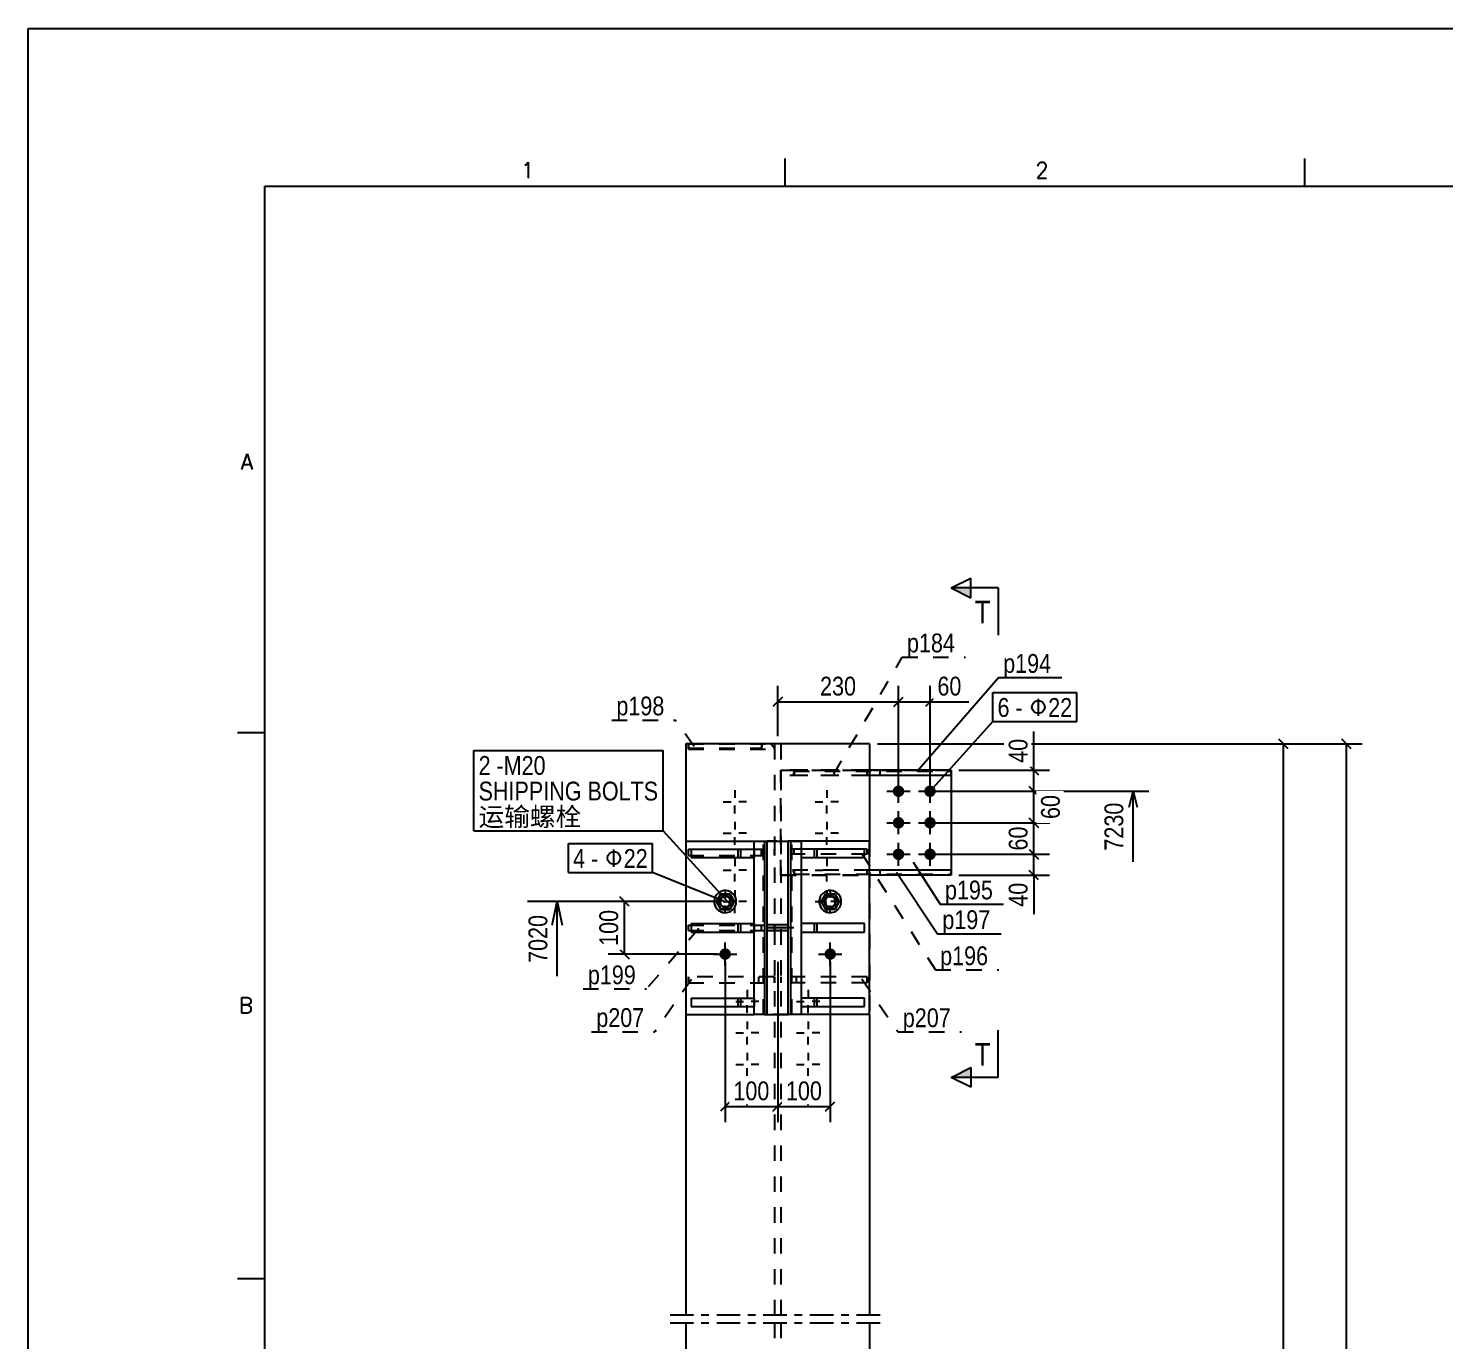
# Model space of a CAD drawing. Header units: millimetres. Extents: x -256 to 585, y -266 to 328.
# Drawn here: x -256.1 to -76.4, y 161.2 to 327.8 of the extents above; entities that cross this region are included whole.
import ezdxf

# ---------------------------------------------------------------- set-up
doc = ezdxf.new("R2010")
doc.units = ezdxf.units.MM
doc.linetypes.add('DXK_LINE_DOT2', pattern=[3.9198, 1.9599, -1.9599])
doc.linetypes.add('DXK_LINE_DOT3', pattern=[5.9187, 2.979, -0.9799, 0.9799, -0.9799])
doc.styles.add('Arial Narrow', font='ARIALN.TTF', dxfattribs={"height": 0.2})

# ---------------------------------------------------------------- blocks, each defined once
blk = doc.blocks.new('Unknown-252070812-55923')
at = {"color": 7, "linetype": 'Continuous'}
for p, q in [((-256.15, -266.25), (-256.15, 327.75)), ((-256.15, 327.75), (584.85, 327.75)), ((-160.11, 307.74), (-160.11, 311.24)), ((-94.12, 307.74), (-94.12, 311.24)), ((-193.12, 310.38), (-192.95, 310.48)), ((-192.95, 310.48), (-192.71, 310.76)), ((-192.71, 310.76), (-192.71, 308.75)), ((-127.24, 309.71), (-128.05, 308.75)), ((-127.97, 310.38), (-127.89, 310.57)), ((-127.97, 310.28), (-127.97, 310.38)), ((-127.89, 310.57), (-127.81, 310.67)), ((-127.81, 310.67), (-127.65, 310.76)), ((-127.65, 310.76), (-127.32, 310.76)), ((-127.32, 310.76), (-127.16, 310.67)), ((-127.08, 310), (-127.24, 309.71)), ((-127.16, 310.67), (-127.08, 310.57)), ((-127.08, 310.57), (-127, 310.38)), ((-127, 310.19), (-127.08, 310)), ((-127, 310.38), (-127, 310.19)), ((-226.11, -246.9), (-226.11, 307.74)), ((-226.11, 307.74), (564.83, 307.74)), ((-128.05, 308.75), (-126.91, 308.75)), ((-229.03, 271.75), (-228.38, 273.75)), ((-228.38, 273.75), (-227.73, 271.75)), ((-228.78, 272.42), (-227.98, 272.42)), ((-229.61, 238.4), (-226.11, 238.4)), ((-229.06, 202.75), (-229.06, 204.77)), ((-229.06, 204.77), (-228.32, 204.77)), ((-228.32, 203.81), (-229.06, 203.81)), ((-229.06, 203.81), (-228.32, 203.81)), ((-228.32, 204.77), (-228.08, 204.68)), ((-228.08, 203.91), (-228.32, 203.81)), ((-228.32, 203.81), (-228.08, 203.72)), ((-228.08, 204.68), (-228, 204.58)), ((-228, 204), (-228.08, 203.91)), ((-228.08, 203.72), (-228, 203.62)), ((-228, 204.58), (-227.91, 204.39)), ((-227.91, 204.2), (-228, 204)), ((-228, 203.62), (-227.91, 203.43)), ((-227.91, 203.14), (-228, 202.95)), ((-227.91, 204.39), (-227.91, 204.2)), ((-227.91, 203.43), (-227.91, 203.14)), ((-228.32, 202.75), (-229.06, 202.75)), ((-228.08, 202.85), (-228.32, 202.75)), ((-228, 202.95), (-228.08, 202.85)), ((-229.61, 169.08), (-226.11, 169.08))]:
    blk.add_line(p, q, dxfattribs=at)
blk = doc.blocks.new('Part-252070812-4997 - 4836')
at = {"color": 7, "linetype": 'DXK_LINE_DOT2'}
for p, q in [((-149.37, 220.93), (-160.64, 220.93)), ((-160.64, 220.27), (-160.64, 220.93)), ((-160.64, 220.93), (-160.64, 220.27)), ((-160.64, 220.27), (-149.37, 220.27)), ((-159, 220.72), (-159.07, 220.93)), ((-158.97, 220.4), (-159, 220.72)), ((-158.97, 220.93), (-158.97, 220.27)), ((-158.97, 220.4), (-139.04, 220.4)), ((-149.7, 220.27), (-149.7, 220.93)), ((-149.7, 220.27), (-149.7, 220.93))]:
    blk.add_line(p, q, dxfattribs=at)
at = {"color": 2, "linetype": 'Continuous'}
for p, q in [((-139.04, 220.93), (-149.37, 220.93)), ((-139.04, 220.27), (-149.37, 220.27)), ((-148.04, 220.27), (-148.04, 220.93)), ((-139.04, 220.27), (-139.04, 220.93))]:
    blk.add_line(p, q, dxfattribs=at)
blk = doc.blocks.new('Bolt-252070812-4852 - 4836')
at = {"linetype": 'Continuous'}
for points in [[(-146.44, 230.93, -1), (-144.97, 230.93, -1)], [(-142.44, 230.93, -1), (-140.97, 230.93, -1)], [(-146.44, 226.93, -1), (-144.97, 226.93, -1)], [(-142.44, 226.93, -1), (-140.97, 226.93, -1)], [(-146.44, 222.93, -1), (-144.97, 222.93, -1)], [(-142.44, 222.93, -1), (-140.97, 222.93, -1)]]:
    blk.add_hatch(color=3, dxfattribs=at).paths.add_polyline_path(points)
at = {"color": 3, "linetype": 'Continuous'}
for p, q in [((-145.7, 229.47), (-145.7, 232.4)), ((-141.7, 229.47), (-141.7, 232.4)), ((-147.17, 230.93), (-144.24, 230.93)), ((-143.17, 230.93), (-140.24, 230.93)), ((-145.7, 225.47), (-145.7, 228.4)), ((-141.7, 225.47), (-141.7, 228.4)), ((-147.17, 226.93), (-144.24, 226.93)), ((-143.17, 226.93), (-140.24, 226.93)), ((-147.17, 222.93), (-144.24, 222.93)), ((-145.7, 221.47), (-145.7, 224.4)), ((-143.17, 222.93), (-140.24, 222.93)), ((-141.7, 221.47), (-141.7, 224.4))]:
    blk.add_line(p, q, dxfattribs=at)
blk = doc.blocks.new('Bolt-252070812-4867 - 4836')
at = {"color": 3, "linetype": 'Continuous'}
for p, q in [((-157.17, 205.73), (-157.17, 204.76)), ((-158.64, 204.27), (-157.66, 204.27)), ((-157.17, 202.8), (-157.17, 203.78)), ((-155.7, 204.27), (-156.68, 204.27)), ((-157.17, 201.73), (-157.17, 200.76)), ((-158.64, 200.27), (-157.66, 200.27)), ((-157.17, 198.8), (-157.17, 199.78)), ((-155.7, 200.27), (-156.68, 200.27)), ((-157.17, 197.73), (-157.17, 196.76)), ((-158.64, 196.27), (-157.66, 196.27)), ((-155.7, 196.27), (-156.68, 196.27)), ((-157.17, 194.8), (-157.17, 195.78)), ((-157.17, 193.73), (-157.17, 192.76)), ((-158.64, 192.27), (-157.66, 192.27)), ((-157.17, 190.8), (-157.17, 191.78)), ((-155.7, 192.27), (-156.68, 192.27))]:
    blk.add_line(p, q, dxfattribs=at)
blk = doc.blocks.new('Bolt-252070812-4872 - 4836')
at = {"color": 3, "linetype": 'Continuous'}
for p, q in [((-164.9, 205.73), (-164.9, 204.76)), ((-166.37, 204.27), (-165.39, 204.27)), ((-164.9, 202.8), (-164.9, 203.78)), ((-163.44, 204.27), (-164.41, 204.27)), ((-164.9, 201.73), (-164.9, 200.76)), ((-166.37, 200.27), (-165.39, 200.27)), ((-164.9, 198.8), (-164.9, 199.78)), ((-163.44, 200.27), (-164.41, 200.27)), ((-164.9, 197.73), (-164.9, 196.76)), ((-166.37, 196.27), (-165.39, 196.27)), ((-163.44, 196.27), (-164.41, 196.27)), ((-164.9, 194.8), (-164.9, 195.78)), ((-164.9, 193.73), (-164.9, 192.76)), ((-166.37, 192.27), (-165.39, 192.27)), ((-164.9, 190.8), (-164.9, 191.78)), ((-163.44, 192.27), (-164.41, 192.27))]:
    blk.add_line(p, q, dxfattribs=at)
blk = doc.blocks.new('Bolt-252070812-5010 - 4836')
at = {"linetype": 'Continuous'}
blk.add_hatch(color=3, dxfattribs=at).paths.add_polyline_path([(-162.37, 214), (-162.37, 213.2), (-159.7, 213.2), (-159.7, 214)])
at = {"color": 3, "linetype": 'Continuous'}
for p, q in [((-159.7, 214), (-162.37, 214)), ((-158.99, 213.6), (-162.37, 213.6)), ((-159.7, 213.2), (-162.37, 213.2))]:
    blk.add_line(p, q, dxfattribs=at)
blk = doc.blocks.new('Bolt-252070812-4897 - 4836')
at = {"color": 3, "linetype": 'Continuous'}
for p, q in [((-166.47, 231.07), (-166.47, 230.09)), ((-167.94, 229.6), (-166.96, 229.6)), ((-166.47, 228.13), (-166.47, 229.11)), ((-165, 229.6), (-165.98, 229.6)), ((-166.47, 227.07), (-166.47, 226.09)), ((-167.94, 225.6), (-166.96, 225.6)), ((-166.47, 224.13), (-166.47, 225.11)), ((-165, 225.6), (-165.98, 225.6)), ((-166.47, 222.4), (-166.47, 221.42)), ((-167.94, 220.93), (-166.96, 220.93)), ((-166.47, 219.47), (-166.47, 220.44)), ((-165, 220.93), (-165.98, 220.93)), ((-166.47, 218.4), (-166.47, 217.42)), ((-167.94, 216.93), (-166.96, 216.93)), ((-166.47, 215.47), (-166.47, 216.44)), ((-165, 216.93), (-165.98, 216.93))]:
    blk.add_line(p, q, dxfattribs=at)
blk = doc.blocks.new('Bolt-252070812-4902 - 4836')
at = {"color": 3, "linetype": 'Continuous'}
for p, q in [((-154.8, 231.07), (-154.8, 230.09)), ((-156.27, 229.6), (-155.29, 229.6)), ((-154.8, 228.13), (-154.8, 229.11)), ((-153.34, 229.6), (-154.31, 229.6)), ((-154.8, 227.07), (-154.8, 226.09)), ((-156.27, 225.6), (-155.29, 225.6)), ((-154.8, 224.13), (-154.8, 225.11)), ((-153.34, 225.6), (-154.31, 225.6)), ((-154.8, 222.4), (-154.8, 221.42)), ((-156.27, 220.93), (-155.29, 220.93)), ((-154.8, 219.47), (-154.8, 220.44)), ((-153.34, 220.93), (-154.31, 220.93)), ((-154.8, 218.4), (-154.8, 217.42)), ((-156.27, 216.93), (-155.29, 216.93)), ((-154.8, 215.47), (-154.8, 216.44)), ((-153.34, 216.93), (-154.31, 216.93))]:
    blk.add_line(p, q, dxfattribs=at)
blk = doc.blocks.new('Part-252070812-4907 - 4836')
at = {"color": 7, "linetype": 'DXK_LINE_DOT2'}
for p, q in [((-149.7, 207.4), (-160.64, 207.4)), ((-160.64, 207.4), (-160.64, 206.6)), ((-160.64, 207.4), (-160.64, 206.6)), ((-158.64, 206.6), (-158.64, 207.4)), ((-158.64, 206.6), (-158.64, 207.4)), ((-149.7, 207.4), (-149.7, 206.6)), ((-149.7, 206.6), (-149.7, 207.4)), ((-149.7, 206.6), (-160.64, 206.6))]:
    blk.add_line(p, q, dxfattribs=at)
blk = doc.blocks.new('Part-252070812-4912 - 4836')
at = {"color": 7, "linetype": 'DXK_LINE_DOT2'}
for p, q in [((-172.37, 213.27), (-172.37, 213.93)), ((-172.37, 213.93), (-161.44, 213.93)), ((-172.37, 213.27), (-172.37, 213.93)), ((-163.1, 213.27), (-163.1, 213.93)), ((-163.1, 213.27), (-163.1, 213.93)), ((-161.44, 213.27), (-161.44, 213.93)), ((-161.44, 213.93), (-161.44, 213.27)), ((-172.37, 213.27), (-161.44, 213.27))]:
    blk.add_line(p, q, dxfattribs=at)
blk = doc.blocks.new('Part-252070812-4987 - 4836')
at = {"color": 7, "linetype": 'DXK_LINE_DOT2'}
for p, q in [((-172.37, 206.6), (-172.37, 207.4)), ((-161.44, 207.4), (-172.37, 207.4)), ((-172.37, 207.4), (-172.37, 206.6)), ((-163.44, 206.6), (-163.44, 207.4)), ((-163.44, 206.6), (-163.44, 207.4)), ((-161.44, 206.6), (-161.44, 207.4)), ((-161.44, 207.4), (-161.44, 206.6)), ((-172.37, 206.6), (-161.44, 206.6))]:
    blk.add_line(p, q, dxfattribs=at)
blk = doc.blocks.new('Part-252070812-4992 - 4836')
at = {"color": 7, "linetype": 'DXK_LINE_DOT2'}
for p, q in [((-172.37, 236.27), (-172.37, 236.93)), ((-172.37, 236.93), (-172.37, 236.93)), ((-172.37, 236.93), (-172.37, 236.27)), ((-172.37, 236.93), (-161.97, 236.93)), ((-172.37, 236.4), (-163.1, 236.4)), ((-172.37, 236.27), (-161.44, 236.27)), ((-163.1, 236.4), (-163.07, 236.73)), ((-163.07, 236.73), (-163.1, 236.4)), ((-163.1, 236.27), (-163.1, 236.4)), ((-163.1, 236.27), (-163.1, 236.4)), ((-163.07, 236.73), (-163.01, 236.93)), ((-163.01, 236.93), (-163.07, 236.73)), ((-161.97, 236.93), (-161.44, 236.4)), ((-161.44, 236.4), (-161.76, 236.73)), ((-161.44, 236.27), (-161.44, 236.4)), ((-161.44, 236.4), (-161.44, 236.4)), ((-161.44, 236.4), (-161.44, 236.27))]:
    blk.add_line(p, q, dxfattribs=at)
blk = doc.blocks.new('Part-252070812-5002 - 4836')
at = {"color": 7, "linetype": 'DXK_LINE_DOT2'}
for p, q in [((-149.7, 223.6), (-160.64, 223.6)), ((-160.64, 223.6), (-160.64, 222.93)), ((-160.64, 223.6), (-160.64, 222.93)), ((-149.7, 222.93), (-160.64, 222.93)), ((-158.97, 222.93), (-158.97, 223.6)), ((-158.97, 222.93), (-158.97, 223.6)), ((-149.7, 223.6), (-149.7, 222.93)), ((-149.7, 222.93), (-149.7, 223.6))]:
    blk.add_line(p, q, dxfattribs=at)
blk = doc.blocks.new('Part-252070812-5007 - 4836')
at = {"color": 7, "linetype": 'DXK_LINE_DOT2'}
for p, q in [((-160.64, 233.6), (-139.04, 233.6)), ((-160.64, 220.27), (-160.64, 233.6)), ((-139.04, 233.6), (-139.04, 232.93)), ((-139.04, 220.27), (-160.64, 220.27)), ((-139.04, 220.93), (-139.04, 220.27))]:
    blk.add_line(p, q, dxfattribs=at)
at = {"color": 2, "linetype": 'Continuous'}
blk.add_line((-139.04, 232.93), (-139.04, 220.93), dxfattribs=at)
blk = doc.blocks.new('Part-252070812-5017 - 4836')
at = {"color": 2, "linetype": 'Continuous'}
for p, q in [((-172.7, 224.6), (-172.7, 202.6)), ((-172.7, 224.6), (-164.04, 224.6)), ((-162.7, 224.6), (-162.37, 224.6)), ((-159.37, 224.6), (-159.7, 224.6)), ((-149.37, 224.6), (-158.04, 224.6)), ((-149.37, 202.6), (-149.37, 224.6)), ((-172.7, 202.6), (-164.04, 202.6)), ((-162.7, 202.6), (-162.37, 202.6)), ((-159.37, 202.6), (-159.7, 202.6)), ((-149.37, 202.6), (-158.04, 202.6))]:
    blk.add_line(p, q, dxfattribs=at)
at = {"color": 7, "linetype": 'DXK_LINE_DOT2'}
for p, q in [((-164.04, 224.6), (-162.7, 224.6)), ((-149.37, 224.6), (-162.37, 224.6)), ((-162.37, 224.6), (-159.7, 224.6)), ((-158.04, 224.6), (-159.37, 224.6)), ((-162.7, 202.6), (-164.04, 202.6)), ((-159.7, 202.6), (-162.37, 202.6)), ((-149.37, 202.6), (-159.37, 202.6)), ((-158.04, 202.6), (-159.37, 202.6))]:
    blk.add_line(p, q, dxfattribs=at)
blk = doc.blocks.new('Part-252070812-5008 - 4836')
at = {"color": 2, "linetype": 'Continuous'}
for p, q in [((-172.04, 214.13), (-164.04, 214.13)), ((-172.04, 214.13), (-172.04, 213.07)), ((-165.7, 213.07), (-165.7, 214.13)), ((-164.04, 214.13), (-164.04, 213.07)), ((-172.04, 213.07), (-164.04, 213.07))]:
    blk.add_line(p, q, dxfattribs=at)
at = {"color": 7, "linetype": 'DXK_LINE_DOT2'}
blk.add_line((-166.04, 213.07), (-166.04, 214.13), dxfattribs=at)
blk = doc.blocks.new('Part-252070812-5009 - 4836')
at = {"color": 2, "linetype": 'Continuous'}
for p, q in [((-150.04, 214.13), (-158.04, 214.13)), ((-158.04, 214.13), (-158.04, 213.07)), ((-156.37, 213.07), (-156.37, 214.13)), ((-150.04, 213.07), (-150.04, 214.13)), ((-158.04, 213.07), (-150.04, 213.07))]:
    blk.add_line(p, q, dxfattribs=at)
at = {"color": 7, "linetype": 'DXK_LINE_DOT2'}
blk.add_line((-156.04, 213.07), (-156.04, 214.13), dxfattribs=at)
blk = doc.blocks.new('Part-252070812-5018 - 4836')
at = {"color": 2, "linetype": 'Continuous'}
for p, q in [((-162.37, 202.6), (-162.37, 224.6)), ((-162.37, 224.6), (-159.7, 224.6)), ((-159.7, 202.6), (-159.7, 224.6)), ((-162.37, 202.6), (-159.7, 202.6))]:
    blk.add_line(p, q, dxfattribs=at)
blk = doc.blocks.new('Part-252070812-5019 - 4836')
at = {"color": 2, "linetype": 'Continuous'}
for p, q in [((-164.04, 202.6), (-164.04, 224.6)), ((-164.04, 224.6), (-162.7, 224.6)), ((-162.7, 224.6), (-162.7, 202.6)), ((-162.7, 202.6), (-164.04, 202.6))]:
    blk.add_line(p, q, dxfattribs=at)
at = {"color": 7, "linetype": 'DXK_LINE_DOT2'}
blk.add_line((-162.84, 202.6), (-162.84, 224.6), dxfattribs=at)
blk = doc.blocks.new('Part-252070812-5020 - 4836')
at = {"color": 2, "linetype": 'Continuous'}
for p, q in [((-159.37, 224.6), (-158.04, 224.6)), ((-159.37, 202.6), (-159.37, 224.6)), ((-158.04, 224.6), (-158.04, 202.6)), ((-158.04, 202.6), (-159.37, 202.6))]:
    blk.add_line(p, q, dxfattribs=at)
at = {"color": 7, "linetype": 'DXK_LINE_DOT2'}
blk.add_line((-159.24, 202.6), (-159.24, 224.6), dxfattribs=at)
blk = doc.blocks.new('Part-252070812-5021 - 4836')
at = {"color": 2, "linetype": 'Continuous'}
for p, q in [((-150.04, 223.6), (-158.04, 223.6)), ((-158.04, 223.6), (-158.04, 222.53)), ((-156.37, 222.53), (-156.37, 223.6)), ((-150.04, 222.53), (-150.04, 223.6)), ((-158.04, 222.53), (-150.04, 222.53))]:
    blk.add_line(p, q, dxfattribs=at)
at = {"color": 7, "linetype": 'DXK_LINE_DOT2'}
blk.add_line((-156.04, 222.53), (-156.04, 223.6), dxfattribs=at)
blk = doc.blocks.new('Part-252070812-5022 - 4836')
at = {"color": 2, "linetype": 'Continuous'}
for p, q in [((-172.04, 223.6), (-164.04, 223.6)), ((-172.04, 223.6), (-172.04, 222.53)), ((-165.7, 222.53), (-165.7, 223.6)), ((-164.04, 223.6), (-164.04, 222.53)), ((-172.04, 222.53), (-164.04, 222.53))]:
    blk.add_line(p, q, dxfattribs=at)
at = {"color": 7, "linetype": 'DXK_LINE_DOT2'}
blk.add_line((-166.04, 222.53), (-166.04, 223.6), dxfattribs=at)
blk = doc.blocks.new('Part-252070812-5023 - 4836')
at = {"color": 2, "linetype": 'Continuous'}
for p, q in [((-150.04, 204.67), (-158.04, 204.67)), ((-158.04, 204.67), (-158.04, 203.6)), ((-158.04, 203.6), (-150.04, 203.6)), ((-156.37, 203.6), (-156.37, 204.67)), ((-150.04, 203.6), (-150.04, 204.67))]:
    blk.add_line(p, q, dxfattribs=at)
at = {"color": 7, "linetype": 'DXK_LINE_DOT2'}
blk.add_line((-156.04, 203.6), (-156.04, 204.67), dxfattribs=at)
blk = doc.blocks.new('Part-252070812-5024 - 4836')
at = {"color": 2, "linetype": 'Continuous'}
for p, q in [((-172.04, 204.67), (-164.04, 204.67)), ((-172.04, 204.67), (-172.04, 203.6)), ((-172.04, 203.6), (-164.04, 203.6)), ((-165.7, 203.6), (-165.7, 204.67)), ((-164.04, 204.67), (-164.04, 203.6))]:
    blk.add_line(p, q, dxfattribs=at)
at = {"color": 7, "linetype": 'DXK_LINE_DOT2'}
blk.add_line((-166.04, 203.6), (-166.04, 204.67), dxfattribs=at)
blk = doc.blocks.new('Part-252070812-5025 - 4836')
at = {"color": 7, "linetype": 'DXK_LINE_DOT2'}
for p, q in [((-149.7, 233.6), (-160.64, 233.6)), ((-160.64, 233.6), (-160.64, 232.93)), ((-160.64, 232.93), (-160.64, 233.6)), ((-149.7, 232.93), (-160.64, 232.93)), ((-159, 233.14), (-159.07, 232.93)), ((-158.97, 233.47), (-159, 233.14)), ((-158.97, 233.6), (-158.97, 232.93)), ((-158.97, 233.47), (-149.7, 233.47)), ((-149.7, 233.6), (-149.7, 233.47)), ((-149.7, 232.93), (-149.7, 233.6)), ((-149.7, 233.47), (-149.7, 232.93))]:
    blk.add_line(p, q, dxfattribs=at)
blk = doc.blocks.new('Part-252070812-5026 - 4836')
at = {"color": 7, "linetype": 'DXK_LINE_DOT2'}
for p, q in [((-172.37, 222.8), (-172.37, 223.6)), ((-172.37, 223.6), (-161.44, 223.6)), ((-172.37, 222.8), (-172.37, 223.6)), ((-163.1, 222.8), (-163.1, 223.6)), ((-163.1, 222.8), (-163.1, 223.6)), ((-161.44, 222.8), (-161.44, 223.6)), ((-161.44, 223.6), (-161.44, 222.8)), ((-172.37, 222.8), (-161.44, 222.8))]:
    blk.add_line(p, q, dxfattribs=at)
blk = doc.blocks.new('Part-252070812-5027 - 4836')
at = {"color": 7, "linetype": 'DXK_LINE_DOT2'}
for p, q in [((-149.37, 233.6), (-160.64, 233.6)), ((-160.64, 233.6), (-160.64, 232.93)), ((-160.64, 232.93), (-160.64, 233.6)), ((-149.37, 232.93), (-160.64, 232.93)), ((-159.07, 232.93), (-159, 233.14)), ((-159, 233.14), (-158.97, 233.47)), ((-158.97, 233.6), (-158.97, 232.93)), ((-158.97, 233.47), (-139.04, 233.47)), ((-149.7, 232.93), (-149.7, 233.6)), ((-149.7, 232.93), (-149.7, 233.6))]:
    blk.add_line(p, q, dxfattribs=at)
at = {"color": 2, "linetype": 'Continuous'}
for p, q in [((-139.04, 233.6), (-149.37, 233.6)), ((-139.04, 232.93), (-149.37, 232.93)), ((-148.04, 232.93), (-148.04, 233.6)), ((-139.04, 232.93), (-139.04, 233.6))]:
    blk.add_line(p, q, dxfattribs=at)
blk = doc.blocks.new('Part-252070812-5032 - 4836')
at = {"color": 2, "linetype": 'Continuous'}
for p, q in [((-149.37, 236.93), (-172.7, 236.93)), ((-172.7, 236.93), (-172.7, 224.6)), ((-149.37, 236.93), (-149.37, 224.6)), ((-172.7, 202.6), (-172.7, 164.47)), ((-149.37, 202.6), (-149.37, 164.47)), ((-172.7, 163.47), (-172.7, 64.33)), ((-149.37, 163.47), (-149.37, 64.33))]:
    blk.add_line(p, q, dxfattribs=at)
at = {"color": 7, "linetype": 'DXK_LINE_DOT2'}
for p, q in [((-161.44, 236.93), (-161.44, 164.47)), ((-160.64, 236.93), (-160.64, 164.47)), ((-172.7, 224.6), (-172.7, 202.6)), ((-149.37, 224.6), (-149.37, 202.6)), ((-161.44, 163.47), (-161.44, 64.33)), ((-160.64, 163.47), (-160.64, 64.33))]:
    blk.add_line(p, q, dxfattribs=at)
at = {"color": 4, "linetype": 'DXK_LINE_DOT3'}
for p, q in [((-174.7, 164.47), (-147.37, 164.47)), ((-174.7, 163.47), (-147.37, 163.47))]:
    blk.add_line(p, q, dxfattribs=at)
blk = doc.blocks.new('Bolt-252070812-5052 - 4836')
at = {"linetype": 'Continuous'}
for points in [[(-168.44, 210.27, -1), (-166.97, 210.27, -1)], [(-155.1, 210.27, -1), (-153.64, 210.27, -1)]]:
    blk.add_hatch(color=3, dxfattribs=at).paths.add_polyline_path(points)
at = {"color": 3, "linetype": 'Continuous'}
for p, q in [((-167.7, 218.4), (-167.7, 217.42)), ((-154.37, 218.4), (-154.37, 217.42)), ((-169.17, 216.93), (-168.19, 216.93)), ((-167.7, 215.47), (-167.7, 216.44)), ((-166.24, 216.93), (-167.21, 216.93)), ((-155.84, 216.93), (-154.86, 216.93)), ((-154.37, 215.47), (-154.37, 216.44)), ((-152.9, 216.93), (-153.88, 216.93)), ((-167.7, 208.8), (-167.7, 211.73)), ((-154.37, 208.8), (-154.37, 211.73)), ((-169.17, 210.27), (-166.24, 210.27)), ((-155.84, 210.27), (-152.9, 210.27))]:
    blk.add_line(p, q, dxfattribs=at)
blk = doc.blocks.new('Bolt-252070812-5149 - 4836')
at = {"color": 3, "linetype": 'Continuous'}
for p, q in [((-168.28, 217.93), (-168.86, 216.93)), ((-168.28, 217.93), (-167.13, 217.93)), ((-167.13, 217.93), (-166.55, 216.93)), ((-155.53, 216.93), (-154.95, 217.93)), ((-154.95, 217.93), (-153.79, 217.93)), ((-153.79, 217.93), (-153.22, 216.93)), ((-168.86, 216.93), (-168.28, 215.93)), ((-168.28, 215.93), (-167.13, 215.93)), ((-166.55, 216.93), (-167.13, 215.93)), ((-154.95, 215.93), (-155.53, 216.93)), ((-153.79, 215.93), (-154.95, 215.93)), ((-153.22, 216.93), (-153.79, 215.93))]:
    blk.add_line(p, q, dxfattribs=at)
at = {"color": 3, "linetype": 'DXK_LINE_DOT2'}
for p, q in [((-168.8, 216.93), (-168.25, 217.89)), ((-168.25, 217.89), (-167.15, 217.89)), ((-167.15, 217.89), (-166.6, 216.93)), ((-155.47, 216.93), (-154.92, 217.89)), ((-154.92, 217.89), (-153.82, 217.89)), ((-153.82, 217.89), (-153.27, 216.93)), ((-168.25, 215.98), (-168.8, 216.93)), ((-167.15, 215.98), (-168.25, 215.98)), ((-166.6, 216.93), (-167.15, 215.98)), ((-154.92, 215.98), (-155.47, 216.93)), ((-153.82, 215.98), (-154.92, 215.98)), ((-153.27, 216.93), (-153.82, 215.98))]:
    blk.add_line(p, q, dxfattribs=at)
at = {"color": 3, "linetype": 'Continuous'}
for centre, radius, start, end in [((-167.7, 216.93), 1.4, 30, 210), ((-167.7, 216.93), 1.4, 210, 30), ((-167.7, 216.93), 0.667, 30, 210), ((-154.37, 216.93), 1.4, 30, 210), ((-154.37, 216.93), 1.4, 210, 30), ((-154.37, 216.93), 0.667, 30, 210), ((-167.7, 216.93), 0.667, 210, 30), ((-154.37, 216.93), 0.667, 210, 30)]:
    blk.add_arc(centre, radius, start, end, dxfattribs=at)
at = {"color": 3, "linetype": 'DXK_LINE_DOT2'}
for centre, radius, start, end in [((-167.7, 216.93), 1.4, 0, 180), ((-167.7, 216.93), 0.733, 72, 252), ((-167.7, 216.93), 0.733, 90, 270), ((-167.7, 216.93), 0.733, 72, 252), ((-167.7, 216.93), 0.733, 90, 270), ((-167.7, 216.93), 0.667, 0, 180), ((-167.7, 216.93), 0.733, 252, 72), ((-167.7, 216.93), 0.733, 252, 72), ((-167.7, 216.93), 0.733, 270, 90), ((-167.7, 216.93), 0.733, 270, 90), ((-154.37, 216.93), 1.4, 0, 180), ((-154.37, 216.93), 0.733, 72, 252), ((-154.37, 216.93), 0.733, 90, 270), ((-154.37, 216.93), 0.733, 72, 252), ((-154.37, 216.93), 0.733, 90, 270), ((-154.37, 216.93), 0.667, 0, 180), ((-154.37, 216.93), 0.733, 252, 72), ((-154.37, 216.93), 0.733, 252, 72), ((-154.37, 216.93), 0.733, 270, 90), ((-154.37, 216.93), 0.733, 270, 90), ((-167.7, 216.93), 1.4, 180, 0), ((-167.7, 216.93), 0.667, 180, 0), ((-154.37, 216.93), 1.4, 180, 0), ((-154.37, 216.93), 0.667, 180, 0)]:
    blk.add_arc(centre, radius, start, end, dxfattribs=at)
blk = doc.blocks.new('StraightDimension-252070812-47917 - 4836')
at = {"color": 7, "linetype": 'Continuous'}
for p, q in [((-140.7, 226.93), (-126.53, 226.93)), ((-129.13, 227.53), (-127.93, 226.33)), ((-128.53, 222.93), (-128.53, 226.93)), ((-140.7, 222.93), (-126.53, 222.93)), ((-127.93, 222.33), (-129.13, 223.53))]:
    blk.add_line(p, q, dxfattribs=at)
at = {"color": 0}
blk.add_wipeout([(-128.83, 226.96), (-132.33, 226.96), (-132.33, 222.91), (-128.83, 222.91)], dxfattribs=at)
at = {"color": 4, "style": 'Arial Narrow'}
blk.add_text('60', height=2.386, rotation=90.0002, dxfattribs=at).set_placement((-129.33, 223.41))
blk = doc.blocks.new('StraightDimension-252070812-47598 - 4836')
at = {"color": 7, "linetype": 'Continuous'}
for p, q in [((-88.25, 236.33), (-89.45, 237.53)), ((-148.37, 236.93), (-86.85, 236.93)), ((-88.85, -0.67), (-88.85, 236.93))]:
    blk.add_line(p, q, dxfattribs=at)
blk = doc.blocks.new('StraightDimension-252070812-5339 - 4836')
at = {"color": 7, "linetype": 'Continuous'}
for p, q in [((-168.7, 216.93), (-192.78, 216.93)), ((-189.66, 213.93), (-189.03, 216.93)), ((-189.03, 216.93), (-188.41, 213.93)), ((-189.03, 207.46), (-189.03, 216.93))]:
    blk.add_line(p, q, dxfattribs=at)
at = {"color": 0}
blk.add_wipeout([(-189.78, 215.75), (-193.28, 215.75), (-193.28, 208.65), (-189.78, 208.65)], dxfattribs=at)
at = {"color": 4, "style": 'Arial Narrow'}
blk.add_text('7020', height=2.386, rotation=90.0002, dxfattribs=at).set_placement((-190.28, 209.15))
blk = doc.blocks.new('StraightDimension-252070812-5356 - 4836')
at = {"color": 7, "linetype": 'Continuous'}
for p, q in [((-179.89, 216.33), (-181.09, 217.53)), ((-168.7, 216.93), (-182.54, 216.93)), ((-180.49, 210.27), (-180.49, 216.93)), ((-181.09, 210.87), (-179.89, 209.67)), ((-168.7, 210.27), (-182.54, 210.27))]:
    blk.add_line(p, q, dxfattribs=at)
at = {"color": 0}
blk.add_wipeout([(-180.79, 216.39), (-184.29, 216.39), (-184.29, 210.81), (-180.79, 210.81)], dxfattribs=at)
at = {"color": 4, "style": 'Arial Narrow'}
blk.add_text('100', height=2.386, rotation=90.0002, dxfattribs=at).set_placement((-181.29, 211.31))
blk = doc.blocks.new('StraightDimension-252070812-5379 - 4836')
at = {"color": 7, "linetype": 'Continuous'}
for p, q in [((-167.7, 209.27), (-167.7, 188.92)), ((-161.04, 209.27), (-161.04, 188.92)), ((-167.1, 191.52), (-168.3, 190.32)), ((-167.7, 190.92), (-161.04, 190.92)), ((-161.64, 190.32), (-160.44, 191.52))]:
    blk.add_line(p, q, dxfattribs=at)
at = {"color": 0}
blk.add_wipeout([(-161.59, 191.22), (-161.59, 194.72), (-167.16, 194.72), (-167.16, 191.22)], dxfattribs=at)
at = {"color": 4, "style": 'Arial Narrow'}
blk.add_text('100', height=2.386, dxfattribs=at).set_placement((-166.66, 191.72))
blk = doc.blocks.new('StraightDimension-252070812-5389 - 4836')
at = {"color": 7, "linetype": 'Continuous'}
for p, q in [((-161.04, 209.27), (-161.04, 188.92)), ((-154.37, 209.27), (-154.37, 188.92)), ((-160.44, 191.52), (-161.64, 190.32)), ((-161.04, 190.92), (-154.37, 190.92)), ((-154.97, 190.32), (-153.77, 191.52))]:
    blk.add_line(p, q, dxfattribs=at)
at = {"color": 0}
blk.add_wipeout([(-154.92, 191.22), (-154.92, 194.72), (-160.49, 194.72), (-160.49, 191.22)], dxfattribs=at)
at = {"color": 4, "style": 'Arial Narrow'}
blk.add_text('100', height=2.386, dxfattribs=at).set_placement((-159.99, 191.72))
blk = doc.blocks.new('StraightDimension-252070812-47646 - 4836')
at = {"color": 7, "linetype": 'Continuous'}
for p, q in [((-96.25, 236.33), (-97.45, 237.53)), ((-148.37, 236.93), (-94.85, 236.93)), ((-96.85, 2), (-96.85, 236.93))]:
    blk.add_line(p, q, dxfattribs=at)
blk = doc.blocks.new('StraightDimension-252070812-47688 - 4836')
at = {"color": 7, "linetype": 'Continuous'}
for p, q in [((-140.7, 230.93), (-113.93, 230.93)), ((-116.43, 228.93), (-115.93, 230.93)), ((-115.93, 230.93), (-115.43, 228.93)), ((-115.93, 221.96), (-115.93, 230.93))]:
    blk.add_line(p, q, dxfattribs=at)
at = {"color": 0}
blk.add_wipeout([(-116.68, 230), (-120.18, 230), (-120.18, 222.9), (-116.68, 222.9)], dxfattribs=at)
at = {"color": 4, "style": 'Arial Narrow'}
blk.add_text('7230', height=2.386, rotation=90.0002, dxfattribs=at).set_placement((-117.18, 223.4))
blk = doc.blocks.new('StraightDimension-252070812-47915 - 4836')
at = {"color": 7, "linetype": 'Continuous'}
for p, q in [((-129.13, 234.2), (-127.93, 233)), ((-138.04, 233.6), (-126.53, 233.6)), ((-128.53, 230.93), (-128.53, 233.6)), ((-140.7, 230.93), (-126.53, 230.93)), ((-127.93, 230.33), (-129.13, 231.53))]:
    blk.add_line(p, q, dxfattribs=at)
at = {"color": 0}
blk.add_wipeout([(-128.83, 238.08), (-132.33, 238.08), (-132.33, 234.04), (-128.83, 234.04)], dxfattribs=at)
at = {"color": 7, "linetype": 'Continuous'}
blk.add_line((-128.53, 233.6), (-128.53, 238.52), dxfattribs=at)
blk.add_line((-128.53, 233.6), (-128.53, 238.52), dxfattribs=at)
at = {"color": 4, "style": 'Arial Narrow'}
blk.add_text('40', height=2.386, rotation=90.0002, dxfattribs=at).set_placement((-129.33, 234.54))
blk = doc.blocks.new('StraightDimension-252070812-47916 - 4836')
at = {"color": 7, "linetype": 'Continuous'}
for p, q in [((-140.7, 230.93), (-126.48, 230.93)), ((-129.13, 231.53), (-127.93, 230.33)), ((-128.53, 226.93), (-128.53, 230.93)), ((-140.7, 226.93), (-126.48, 226.93)), ((-127.93, 226.33), (-129.13, 227.53))]:
    blk.add_line(p, q, dxfattribs=at)
at = {"color": 0}
blk.add_wipeout([(-124.73, 230.96), (-128.23, 230.96), (-128.23, 226.91), (-124.73, 226.91)], dxfattribs=at)
at = {"color": 4, "style": 'Arial Narrow'}
blk.add_text('60', height=2.386, rotation=90.0002, dxfattribs=at).set_placement((-125.23, 227.41))
blk = doc.blocks.new('StraightDimension-252070812-47918 - 4836')
at = {"color": 7, "linetype": 'Continuous'}
for p, q in [((-140.7, 222.93), (-126.53, 222.93)), ((-129.13, 223.53), (-127.93, 222.33)), ((-128.53, 220.27), (-128.53, 222.93)), ((-138.04, 220.27), (-126.53, 220.27)), ((-127.93, 219.67), (-129.13, 220.87))]:
    blk.add_line(p, q, dxfattribs=at)
at = {"color": 0}
blk.add_wipeout([(-128.83, 219.83), (-132.33, 219.83), (-132.33, 215.78), (-128.83, 215.78)], dxfattribs=at)
at = {"color": 7, "linetype": 'Continuous'}
blk.add_line((-128.53, 220.27), (-128.53, 215.34), dxfattribs=at)
blk.add_line((-128.53, 220.27), (-128.53, 215.34), dxfattribs=at)
at = {"color": 4, "style": 'Arial Narrow'}
blk.add_text('40', height=2.386, rotation=90.0002, dxfattribs=at).set_placement((-129.33, 216.28))
blk = doc.blocks.new('StraightDimension-252070812-47965 - 4836')
at = {"color": 7, "linetype": 'Continuous'}
for p, q in [((-146.3, 241.68), (-145.1, 242.88)), ((-145.7, 232.27), (-145.7, 244.33)), ((-141.1, 242.88), (-142.3, 241.68)), ((-141.7, 232.27), (-141.7, 244.33)), ((-145.7, 242.28), (-141.7, 242.28))]:
    blk.add_line(p, q, dxfattribs=at)
at = {"color": 0}
blk.add_wipeout([(-137.22, 242.58), (-137.22, 246.08), (-141.27, 246.08), (-141.27, 242.58)], dxfattribs=at)
at = {"color": 7, "linetype": 'Continuous'}
blk.add_line((-141.7, 242.28), (-136.78, 242.28), dxfattribs=at)
blk.add_line((-141.7, 242.28), (-136.78, 242.28), dxfattribs=at)
at = {"color": 4, "style": 'Arial Narrow'}
blk.add_text('60', height=2.386, dxfattribs=at).set_placement((-140.77, 243.08))
blk = doc.blocks.new('StraightDimension-252070812-47966 - 4836')
at = {"color": 7, "linetype": 'Continuous'}
for p, q in [((-160.44, 242.88), (-161.64, 241.68)), ((-161.04, 237.93), (-161.04, 244.33)), ((-146.3, 241.68), (-145.1, 242.88)), ((-145.7, 232.27), (-145.7, 244.33)), ((-161.04, 242.28), (-145.7, 242.28))]:
    blk.add_line(p, q, dxfattribs=at)
at = {"color": 0}
blk.add_wipeout([(-150.59, 242.58), (-150.59, 246.08), (-156.16, 246.08), (-156.16, 242.58)], dxfattribs=at)
at = {"color": 4, "style": 'Arial Narrow'}
blk.add_text('230', height=2.386, dxfattribs=at).set_placement((-155.66, 243.08))
blk = doc.blocks.new('Mark-252070812-4998 - 4836')
at = {"color": 0}
blk.add_wipeout([(-134.33, 208.86), (-134.33, 211.36), (-140.42, 211.36), (-140.42, 208.86)], dxfattribs=at)
blk.add_wipeout([(-134.33, 208.86), (-134.33, 211.36), (-140.42, 211.36), (-140.42, 208.86)], dxfattribs=at)
at = {"color": 7, "linetype": 'DXK_LINE_DOT2'}
for p, q in [((-150.41, 223.08), (-141.02, 208.26)), ((-141.02, 208.26), (-132.98, 208.26))]:
    blk.add_line(p, q, dxfattribs=at)
at = {"color": 3, "style": 'Arial Narrow'}
blk.add_text('p196', height=2.386, dxfattribs=at).set_placement((-140.42, 208.86))
blk = doc.blocks.new('Mark-252070812-4908 - 4836')
at = {"color": 7, "linetype": 'DXK_LINE_DOT2'}
blk.add_line((-171.05, 213.51), (-177.69, 205.84), dxfattribs=at)
at = {"color": 0}
blk.add_wipeout([(-179.04, 206.44), (-179.04, 208.94), (-185.13, 208.94), (-185.13, 206.44)], dxfattribs=at)
blk.add_wipeout([(-179.04, 206.44), (-179.04, 208.94), (-185.13, 208.94), (-185.13, 206.44)], dxfattribs=at)
at = {"color": 7, "linetype": 'DXK_LINE_DOT2'}
blk.add_line((-185.73, 205.84), (-177.69, 205.84), dxfattribs=at)
at = {"color": 3, "style": 'Arial Narrow'}
blk.add_text('p199', height=2.386, dxfattribs=at).set_placement((-185.13, 206.44))
blk = doc.blocks.new('Mark-252070812-4848 - 4836')
at = {"color": 0}
blk.add_wipeout([(-131.62, 240.37), (-131.62, 242.87), (-133.14, 242.87), (-133.14, 240.37)], dxfattribs=at)
blk.add_wipeout([(-131.62, 240.37), (-131.62, 242.87), (-133.14, 242.87), (-133.14, 240.37)], dxfattribs=at)
at = {"color": 7, "linetype": 'Continuous'}
for p, q in [((-133.74, 239.77), (-133.74, 243.47)), ((-141.7, 230.93), (-133.74, 239.77))]:
    blk.add_line(p, q, dxfattribs=at)
at = {"color": 0}
blk.add_wipeout([(-129.96, 240.37), (-129.96, 242.87), (-130.87, 242.87), (-130.87, 240.37)], dxfattribs=at)
blk.add_wipeout([(-129.96, 240.37), (-129.96, 242.87), (-130.87, 242.87), (-130.87, 240.37)], dxfattribs=at)
at = {"color": 3, "style": 'Arial Narrow'}
blk.add_text('6', height=2.39, dxfattribs=at).set_placement((-133.14, 240.37))
at = {"color": 0}
blk.add_wipeout([(-126.71, 240.37), (-126.71, 242.87), (-129.21, 242.87), (-129.21, 240.37)], dxfattribs=at)
at = {"color": 3, "linetype": 'Continuous'}
blk.add_line((-127.96, 240.49), (-127.96, 242.68), dxfattribs=at)
at = {"color": 3, "style": 'Arial Narrow'}
blk.add_text('-', height=2.39, dxfattribs=at).set_placement((-130.87, 240.37))
at = {"color": 0}
blk.add_wipeout([(-123.66, 240.37), (-123.66, 242.87), (-126.71, 242.87), (-126.71, 240.37)], dxfattribs=at)
blk.add_wipeout([(-123.66, 240.37), (-123.66, 242.87), (-126.71, 242.87), (-126.71, 240.37)], dxfattribs=at)
at = {"color": 7, "linetype": 'Continuous'}
for p, q in [((-133.74, 243.47), (-123.06, 243.47)), ((-123.06, 239.77), (-123.06, 243.47)), ((-133.74, 239.77), (-123.06, 239.77))]:
    blk.add_line(p, q, dxfattribs=at)
at = {"color": 3, "linetype": 'Continuous'}
blk.add_circle((-127.96, 241.62), 0.812, dxfattribs=at)
at = {"color": 3, "style": 'Arial Narrow'}
blk.add_text('22', height=2.386, dxfattribs=at).set_placement((-126.71, 240.37))
blk = doc.blocks.new('Mark-252070812-4903 - 4836')
at = {"color": 0}
blk.add_wipeout([(-139.07, 200.99), (-139.07, 203.49), (-145.16, 203.49), (-145.16, 200.99)], dxfattribs=at)
blk.add_wipeout([(-139.07, 200.99), (-139.07, 203.49), (-145.16, 203.49), (-145.16, 200.99)], dxfattribs=at)
at = {"color": 7, "linetype": 'DXK_LINE_DOT2'}
for p, q in [((-150.38, 207.12), (-145.76, 200.39)), ((-145.76, 200.39), (-137.72, 200.39))]:
    blk.add_line(p, q, dxfattribs=at)
at = {"color": 3, "style": 'Arial Narrow'}
blk.add_text('p207', height=2.386, dxfattribs=at).set_placement((-145.16, 200.99))
blk = doc.blocks.new('Mark-252070812-4983 - 4836')
at = {"color": 7, "linetype": 'DXK_LINE_DOT2'}
blk.add_line((-172, 207.04), (-176.62, 200.42), dxfattribs=at)
at = {"color": 0}
blk.add_wipeout([(-177.97, 201.02), (-177.97, 203.52), (-184.06, 203.52), (-184.06, 201.02)], dxfattribs=at)
blk.add_wipeout([(-177.97, 201.02), (-177.97, 203.52), (-184.06, 203.52), (-184.06, 201.02)], dxfattribs=at)
at = {"color": 7, "linetype": 'DXK_LINE_DOT2'}
blk.add_line((-184.66, 200.42), (-176.62, 200.42), dxfattribs=at)
at = {"color": 3, "style": 'Arial Narrow'}
blk.add_text('p207', height=2.386, dxfattribs=at).set_placement((-184.06, 201.02))
blk = doc.blocks.new('Mark-252070812-4988 - 4836')
at = {"color": 7, "linetype": 'DXK_LINE_DOT2'}
blk.add_line((-171.65, 236.62), (-174.06, 239.97), dxfattribs=at)
at = {"color": 0}
blk.add_wipeout([(-175.41, 240.57), (-175.41, 243.07), (-181.51, 243.07), (-181.51, 240.57)], dxfattribs=at)
blk.add_wipeout([(-175.41, 240.57), (-175.41, 243.07), (-181.51, 243.07), (-181.51, 240.57)], dxfattribs=at)
at = {"color": 7, "linetype": 'DXK_LINE_DOT2'}
blk.add_line((-182.11, 239.97), (-174.06, 239.97), dxfattribs=at)
at = {"color": 3, "style": 'Arial Narrow'}
blk.add_text('p198', height=2.386, dxfattribs=at).set_placement((-181.51, 240.57))
blk = doc.blocks.new('Mark-252070812-4993 - 4836')
at = {"color": 0}
blk.add_wipeout([(-134.04, 213.44), (-134.04, 215.94), (-140.14, 215.94), (-140.14, 213.44)], dxfattribs=at)
blk.add_wipeout([(-134.04, 213.44), (-134.04, 215.94), (-140.14, 215.94), (-140.14, 213.44)], dxfattribs=at)
at = {"color": 7, "linetype": 'Continuous'}
for p, q in [((-145.98, 220.66), (-140.74, 212.84)), ((-140.74, 212.84), (-132.69, 212.84))]:
    blk.add_line(p, q, dxfattribs=at)
at = {"color": 3, "style": 'Arial Narrow'}
blk.add_text('p197', height=2.386, dxfattribs=at).set_placement((-140.14, 213.44))
blk = doc.blocks.new('Mark-252070812-5003 - 4836')
at = {"color": 0}
blk.add_wipeout([(-133.72, 217.21), (-133.72, 219.71), (-139.81, 219.71), (-139.81, 217.21)], dxfattribs=at)
blk.add_wipeout([(-133.72, 217.21), (-133.72, 219.71), (-139.81, 219.71), (-139.81, 217.21)], dxfattribs=at)
at = {"color": 7, "linetype": 'Continuous'}
for p, q in [((-143.86, 221.93), (-140.41, 216.61)), ((-140.41, 216.61), (-132.37, 216.61))]:
    blk.add_line(p, q, dxfattribs=at)
at = {"color": 3, "style": 'Arial Narrow'}
blk.add_text('p195', height=2.386, dxfattribs=at).set_placement((-139.81, 217.21))
blk = doc.blocks.new('Mark-252070812-5048 - 4836')
at = {"color": 0}
blk.add_wipeout([(-185.49, 221.21), (-185.49, 223.71), (-187.01, 223.71), (-187.01, 221.21)], dxfattribs=at)
blk.add_wipeout([(-185.49, 221.21), (-185.49, 223.71), (-187.01, 223.71), (-187.01, 221.21)], dxfattribs=at)
at = {"color": 7, "linetype": 'Continuous'}
blk.add_line((-187.61, 220.61), (-187.61, 224.31), dxfattribs=at)
at = {"color": 0}
blk.add_wipeout([(-183.83, 221.21), (-183.83, 223.71), (-184.74, 223.71), (-184.74, 221.21)], dxfattribs=at)
blk.add_wipeout([(-183.83, 221.21), (-183.83, 223.71), (-184.74, 223.71), (-184.74, 221.21)], dxfattribs=at)
at = {"color": 3, "style": 'Arial Narrow'}
blk.add_text('4', height=2.39, dxfattribs=at).set_placement((-187.01, 221.21))
at = {"color": 0}
blk.add_wipeout([(-180.58, 221.21), (-180.58, 223.71), (-183.08, 223.71), (-183.08, 221.21)], dxfattribs=at)
at = {"color": 3, "linetype": 'Continuous'}
blk.add_line((-181.83, 221.33), (-181.83, 223.52), dxfattribs=at)
at = {"color": 3, "style": 'Arial Narrow'}
blk.add_text('-', height=2.39, dxfattribs=at).set_placement((-184.74, 221.21))
at = {"color": 0}
blk.add_wipeout([(-177.53, 221.21), (-177.53, 223.71), (-180.58, 223.71), (-180.58, 221.21)], dxfattribs=at)
blk.add_wipeout([(-177.53, 221.21), (-177.53, 223.71), (-180.58, 223.71), (-180.58, 221.21)], dxfattribs=at)
at = {"color": 7, "linetype": 'Continuous'}
for p, q in [((-187.61, 224.31), (-176.93, 224.31)), ((-176.93, 220.61), (-176.93, 224.31)), ((-187.61, 220.61), (-176.93, 220.61)), ((-167.7, 216.88), (-176.93, 220.61))]:
    blk.add_line(p, q, dxfattribs=at)
at = {"color": 3, "linetype": 'Continuous'}
blk.add_circle((-181.83, 222.46), 0.812, dxfattribs=at)
at = {"color": 3, "style": 'Arial Narrow'}
blk.add_text('22', height=2.386, dxfattribs=at).set_placement((-180.58, 221.21))
blk = doc.blocks.new('Mark-252070812-5145 - 4836')
at = {"color": 7, "linetype": 'Continuous'}
blk.add_line((-166.92, 216.39), (-175.57, 225.91), dxfattribs=at)
at = {"color": 0}
blk.add_wipeout([(-197.48, 233.01), (-197.48, 235.51), (-199, 235.51), (-199, 233.01)], dxfattribs=at)
blk.add_wipeout([(-197.48, 233.01), (-197.48, 235.51), (-199, 235.51), (-199, 233.01)], dxfattribs=at)
blk.add_wipeout([(-195.82, 233.01), (-195.82, 235.51), (-196.73, 235.51), (-196.73, 233.01)], dxfattribs=at)
blk.add_wipeout([(-195.82, 233.01), (-195.82, 235.51), (-196.73, 235.51), (-196.73, 233.01)], dxfattribs=at)
blk.add_wipeout([(-193.54, 233.01), (-193.54, 235.51), (-195.82, 235.51), (-195.82, 233.01)], dxfattribs=at)
blk.add_wipeout([(-193.54, 233.01), (-193.54, 235.51), (-195.82, 235.51), (-195.82, 233.01)], dxfattribs=at)
at = {"color": 3, "style": 'Arial Narrow'}
blk.add_text('-', height=2.39, dxfattribs=at).set_placement((-196.73, 233.01))
at = {"color": 0}
blk.add_wipeout([(-190.49, 233.01), (-190.49, 235.51), (-193.54, 235.51), (-193.54, 233.01)], dxfattribs=at)
blk.add_wipeout([(-190.49, 233.01), (-190.49, 235.51), (-193.54, 235.51), (-193.54, 233.01)], dxfattribs=at)
at = {"color": 7, "linetype": 'Continuous'}
blk.add_line((-199.6, 236.11), (-175.57, 236.11), dxfattribs=at)
at = {"color": 0}
blk.add_wipeout([(-176.17, 229.76), (-176.17, 232.26), (-199, 232.26), (-199, 229.76)], dxfattribs=at)
blk.add_wipeout([(-176.17, 229.76), (-176.17, 232.26), (-199, 232.26), (-199, 229.76)], dxfattribs=at)
at = {"color": 7, "linetype": 'Continuous'}
blk.add_line((-175.57, 225.91), (-175.57, 236.11), dxfattribs=at)
at = {"color": 3, "style": 'Arial Narrow'}
for s, height, p in [('2', 2.39, (-199, 233.01)), ('M', 2.39, (-195.82, 233.01)), ('20', 2.386, (-193.54, 233.01))]:
    blk.add_text(s, height=height, dxfattribs=at).set_placement(p)
at = {"color": 0}
blk.add_wipeout([(-185.64, 226.51), (-185.64, 229.01), (-199, 229.01), (-199, 226.51)], dxfattribs=at)
blk.add_wipeout([(-185.64, 226.51), (-185.64, 229.01), (-199, 229.01), (-199, 226.51)], dxfattribs=at)
at = {"color": 7, "linetype": 'Continuous'}
for q in [(-199.6, 236.11), (-175.57, 225.91)]:
    blk.add_line((-199.6, 225.91), q, dxfattribs=at)
at = {"color": 3, "style": 'Arial Narrow'}
for s, height, p in [('SHIPPING BOLTS', 2.3861, (-199, 229.76)), ('运输螺栓', 2.386, (-199, 226.51))]:
    blk.add_text(s, height=height, dxfattribs=at).set_placement(p)
blk = doc.blocks.new('Mark-252070812-48046 - 4836')
at = {"color": 0}
blk.add_wipeout([(-126.32, 245.96), (-126.32, 248.46), (-132.42, 248.46), (-132.42, 245.96)], dxfattribs=at)
blk.add_wipeout([(-126.32, 245.96), (-126.32, 248.46), (-132.42, 248.46), (-132.42, 245.96)], dxfattribs=at)
at = {"color": 7, "linetype": 'Continuous'}
for p, q in [((-143.38, 233.45), (-133.02, 245.36)), ((-133.02, 245.36), (-124.97, 245.36))]:
    blk.add_line(p, q, dxfattribs=at)
at = {"color": 3, "style": 'Arial Narrow'}
blk.add_text('p194', height=2.386, dxfattribs=at).set_placement((-132.42, 245.96))
blk = doc.blocks.new('Mark-252070812-48051 - 4836')
at = {"color": 0}
blk.add_wipeout([(-138.54, 248.56), (-138.54, 251.06), (-144.63, 251.06), (-144.63, 248.56)], dxfattribs=at)
blk.add_wipeout([(-138.54, 248.56), (-138.54, 251.06), (-144.63, 251.06), (-144.63, 248.56)], dxfattribs=at)
at = {"color": 7, "linetype": 'DXK_LINE_DOT2'}
for p, q in [((-153.93, 233.08), (-145.23, 247.96)), ((-145.23, 247.96), (-137.19, 247.96))]:
    blk.add_line(p, q, dxfattribs=at)
at = {"color": 3, "style": 'Arial Narrow'}
blk.add_text('p184', height=2.386, dxfattribs=at).set_placement((-144.63, 248.56))
blk = doc.blocks.new('SectionMark-252070812-50603 - 4836')
at = {"color": 6, "linetype": 'Continuous'}
for p, q in [((-139.04, 256.74), (-136.54, 257.99)), ((-133.04, 256.74), (-139.04, 256.74)), ((-133.04, 256.74), (-133.04, 250.74)), ((-133.04, 194.61), (-133.04, 200.61)), ((-133.04, 194.61), (-139.04, 194.61)), ((-136.54, 193.36), (-139.04, 194.61))]:
    blk.add_line(p, q, dxfattribs=at)
at = {"color": 0, "linetype": 'Continuous'}
for points in [[(-134.04, 252.24), (-134.04, 255.24), (-136.04, 255.24), (-136.04, 252.24)], [(-134.04, 196.11), (-134.04, 199.11), (-136.04, 199.11), (-136.04, 196.11)]]:
    blk.add_wipeout(points, dxfattribs=at)
at = {"linetype": 'Continuous'}
for points in [[(-136.54, 256.74), (-136.54, 255.49), (-139.04, 256.74)], [(-136.54, 195.86), (-136.54, 194.61), (-139.04, 194.61)]]:
    blk.add_hatch(color=6, dxfattribs=at).paths.add_polyline_path(points)
at = {"color": 6, "linetype": 'Continuous'}
for p, q in [((-136.54, 255.49), (-136.54, 257.99)), ((-139.04, 256.74), (-136.54, 255.49)), ((-139.04, 194.61), (-136.54, 195.86)), ((-136.54, 195.86), (-136.54, 193.36))]:
    blk.add_line(p, q, dxfattribs=at)
at = {"color": 6, "linetype": 'Continuous', "style": 'Arial Narrow'}
for p in [(-136.04, 252.24), (-136.04, 196.11)]:
    blk.add_text('T', height=2.86, dxfattribs=at).set_placement(p)

msp = doc.modelspace()

# ---------------------------------------------------------------- block references
for name in ['Unknown-252070812-55923', 'Part-252070812-5032 - 4836', 'Part-252070812-4992 - 4836', 'Part-252070812-5007 - 4836', 'Part-252070812-5025 - 4836', 'Part-252070812-5027 - 4836', 'Bolt-252070812-4852 - 4836', 'Bolt-252070812-4897 - 4836', 'Bolt-252070812-4902 - 4836', 'Part-252070812-5017 - 4836', 'Part-252070812-5026 - 4836', 'Part-252070812-5022 - 4836', 'Part-252070812-5019 - 4836', 'Part-252070812-5018 - 4836', 'Part-252070812-5002 - 4836', 'Part-252070812-5020 - 4836', 'Part-252070812-5021 - 4836', 'Part-252070812-4997 - 4836', 'Bolt-252070812-5149 - 4836', 'Bolt-252070812-5052 - 4836', 'Part-252070812-4912 - 4836', 'Part-252070812-5008 - 4836', 'Bolt-252070812-5010 - 4836', 'Part-252070812-5009 - 4836', 'Part-252070812-4987 - 4836', 'Part-252070812-4907 - 4836', 'Bolt-252070812-4872 - 4836', 'Bolt-252070812-4867 - 4836', 'Part-252070812-5024 - 4836', 'Part-252070812-5023 - 4836']:
    msp.add_blockref(name, (0, 0))

# ---------------------------------------------------------------- next in the draw order: block references
for name in ['Mark-252070812-4988 - 4836', 'StraightDimension-252070812-47917 - 4836', 'StraightDimension-252070812-5339 - 4836']:
    msp.add_blockref(name, (0, 0))

# ---------------------------------------------------------------- next in the draw order: block references
for name in ['StraightDimension-252070812-47598 - 4836', 'StraightDimension-252070812-5356 - 4836']:
    msp.add_blockref(name, (0, 0))

# ---------------------------------------------------------------- next in the draw order: block references
for name in ['StraightDimension-252070812-47646 - 4836', 'Mark-252070812-5048 - 4836', 'Mark-252070812-4908 - 4836', 'StraightDimension-252070812-5379 - 4836']:
    msp.add_blockref(name, (0, 0))

# ---------------------------------------------------------------- next in the draw order: block references
for name in ['Mark-252070812-5145 - 4836', 'StraightDimension-252070812-47688 - 4836', 'StraightDimension-252070812-5389 - 4836', 'Mark-252070812-4983 - 4836', 'Mark-252070812-4903 - 4836']:
    msp.add_blockref(name, (0, 0))

# ---------------------------------------------------------------- next in the draw order: block references
for name in ['StraightDimension-252070812-47915 - 4836', 'StraightDimension-252070812-47918 - 4836']:
    msp.add_blockref(name, (0, 0))

# ---------------------------------------------------------------- next in the draw order: block references
for name in ['StraightDimension-252070812-47916 - 4836', 'Mark-252070812-4998 - 4836']:
    msp.add_blockref(name, (0, 0))

# ---------------------------------------------------------------- next in the draw order: block references
for name in ['StraightDimension-252070812-47965 - 4836', 'Mark-252070812-4993 - 4836']:
    msp.add_blockref(name, (0, 0))

# ---------------------------------------------------------------- next in the draw order: block references
for name in ['StraightDimension-252070812-47966 - 4836', 'Mark-252070812-4848 - 4836', 'Mark-252070812-5003 - 4836']:
    msp.add_blockref(name, (0, 0))

# ---------------------------------------------------------------- next in the draw order: block references
msp.add_blockref('Mark-252070812-48046 - 4836', (0, 0))

# ---------------------------------------------------------------- next in the draw order: block references
msp.add_blockref('Mark-252070812-48051 - 4836', (0, 0))

# ---------------------------------------------------------------- next in the draw order: block references
msp.add_blockref('SectionMark-252070812-50603 - 4836', (0, 0))

doc.saveas('drawing.dxf')
